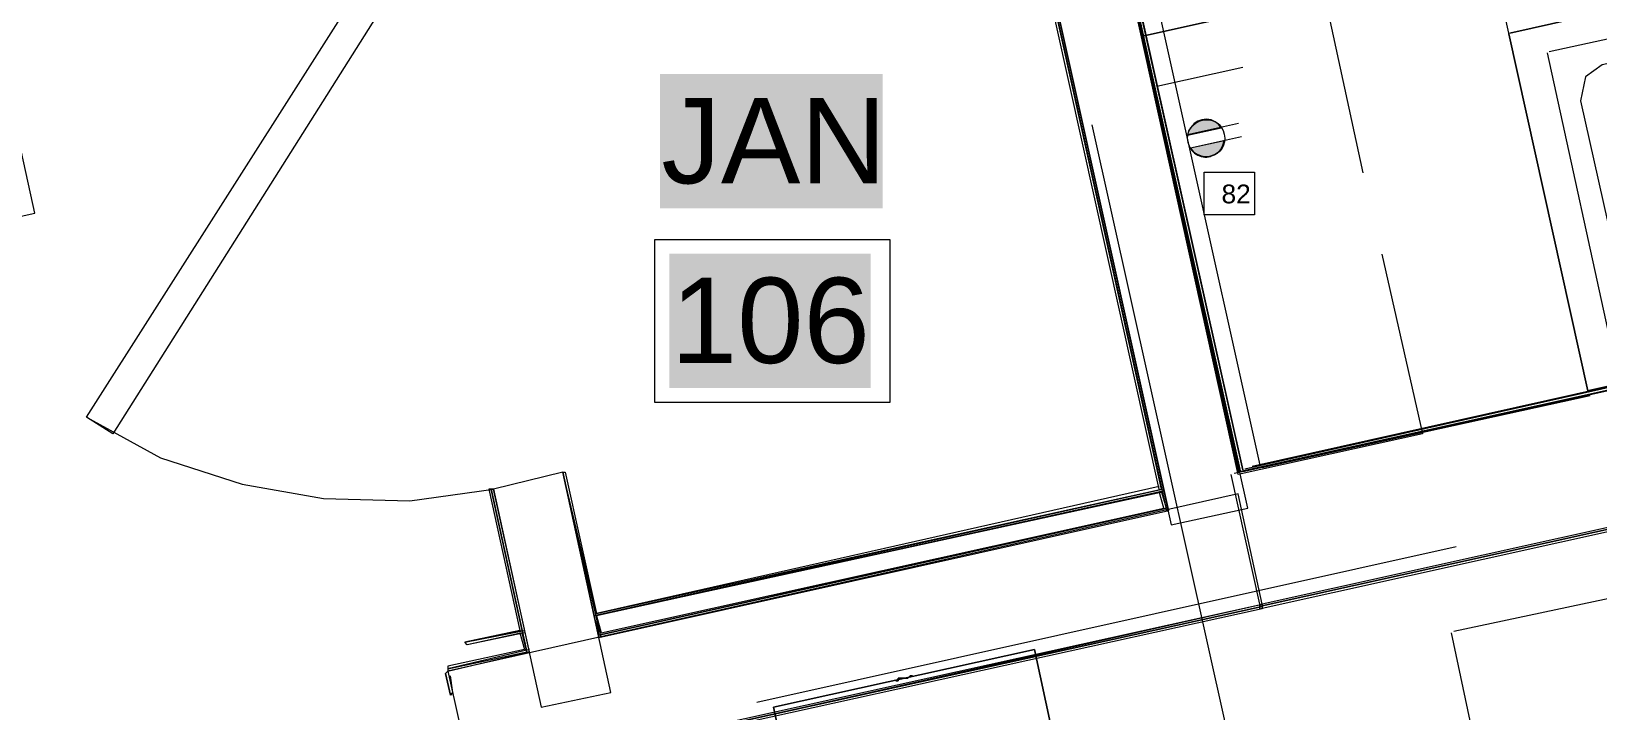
# Model space of a CAD drawing. Header units: inches. Extents: x 0.9 to 36.3, y 0.7 to 23.3.
# Drawn here: x 25.939 to 27.029, y 11.575 to 12.048 of the extents above; entities that cross this region are included whole.
import ezdxf

# ---------------------------------------------------------------- set-up
doc = ezdxf.new("R2010")
doc.units = ezdxf.units.IN
for name, color, linetype, lineweight, true_color in [('Blocks', 7, 'Continuous', 5, 0x9a9c7f), ('Boarder for name', 7, 'Continuous', 5, 0x777777), ('Doors', 7, 'Continuous', 5, 0xf2db9c), ('Lights', 7, 'Continuous', 5, 0xff0a0a), ('PDF_Geometry', 7, 'Continuous', 9, 0x777777)]:
    doc.layers.add(name, color=color, linetype=linetype, lineweight=lineweight, true_color=true_color)
doc.layers.add('Numbering receptecles', color=170, linetype='Continuous', lineweight=0)
doc.layers.add('Receptacles', color=170, linetype='Continuous', lineweight=0)
doc.layers.add('PDF_Solid Fills', color=7, linetype='Continuous', true_color=0xffffff)
doc.layers.add('PDF_Text', color=7, linetype='Continuous')
doc.styles.add('PDF Arial', font='arial.ttf')
doc.styles.get("Standard").update_dxf_attribs({"font": 'arial.ttf'})

msp = doc.modelspace()

# ---------------------------------------------------------------- hatches: boundary and pattern name
at = {"layer": 'Receptacles', "linetype": 'ByBlock', "transparency": 33554559}
for points in [[(26.7462, 11.981), (26.744, 11.9757), (26.7671, 11.9807), (26.767, 11.9815), (26.762, 11.9856), (26.7572, 11.9868), (26.7502, 11.9849)], [(26.7665, 11.9649), (26.7693, 11.9711), (26.7691, 11.9718), (26.746, 11.9668), (26.7515, 11.962), (26.7566, 11.9609), (26.7623, 11.9618)]]:
    msp.add_hatch(color=256, dxfattribs=at).paths.add_polyline_path(points)

# ---------------------------------------------------------------- linework, layer by layer
at = {"layer": 'Blocks', "linetype": 'ByBlock'}
for points in [[(27.3003, 12.1001), (26.9953, 12.0335)], [(27.1472, 12.0295), (27.1372, 12.0412), (27.1222, 12.0445), (27.0322, 12.0245), (27.0206, 12.0162), (27.0172, 11.9995), (27.0422, 11.8878), (27.0506, 11.8745), (27.0672, 11.8729), (27.1556, 11.8928)], [(26.9939, 12.0328), (27.0406, 11.8195)]]:
    msp.add_lwpolyline(points, dxfattribs=at)
at = {"layer": 'Boarder for name', "linetype": 'ByBlock'}
msp.add_lwpolyline([(26.373, 11.9031), (26.5364, 11.9031), (26.5364, 11.7898), (26.373, 11.7898)], close=True, dxfattribs=at)
at = {"layer": 'Doors', "linetype": 'ByBlock'}
msp.add_lwpolyline([(25.9956, 11.7679), (25.9773, 11.7795), (26.1789, 12.0962), (26.1956, 12.0845)], close=True, dxfattribs=at)
msp.add_lwpolyline([(25.9773, 11.7795), (26.0289, 11.7512), (26.0856, 11.7329), (26.1423, 11.7229), (26.2023, 11.7212), (26.2606, 11.7295)], dxfattribs=at)
at = {"layer": 'Lights', "linetype": 'ByBlock'}
msp.add_lwpolyline([(25.8309, 11.8971), (25.7772, 12.1412), (25.8878, 12.1656), (25.8309, 11.8971), (25.9415, 11.9214), (25.8878, 12.1656)], dxfattribs=at)
at = {"layer": 'Numbering receptecles', "linetype": 'ByBlock', "ltscale": 0.001}
msp.add_lwpolyline([(26.7552, 11.95), (26.7902, 11.95), (26.7902, 11.9202), (26.7552, 11.9202)], close=True, dxfattribs=at)
at = {"layer": 'PDF_Geometry', "linetype": 'ByBlock'}
for points in [[(25.174, 13.4061), (25.1823, 13.3745), (25.469, 13.4378), (25.8606, 13.5244), (26.0589, 12.6378), (26.0173, 12.6295), (26.0289, 12.5812), (26.0689, 12.5895), (26.1789, 12.0962), (26.2273, 12.1062), (26.1173, 12.6012), (26.5139, 12.6895), (26.7322, 11.7045), (26.7856, 11.7162), (26.5606, 12.7245), (26.4023, 13.4345), (26.7639, 13.5145), (26.7489, 13.5844), (26.3873, 13.5028), (26.2039, 14.3344)], [(26.7789, 11.7395), (26.5156, 12.9311), (26.7806, 11.7412)], [(26.5156, 12.9311), (26.7789, 11.7429), (26.7789, 11.7412)], [(26.5389, 12.8378), (26.5173, 12.9311), (26.7822, 11.7429), (26.5673, 12.7045)], [(26.8206, 12.6712), (26.8272, 12.6728), (26.8089, 12.7595), (26.8072, 12.7695), (26.8089, 12.7595), (27.0222, 11.7979)], [(26.3356, 11.6262), (26.3089, 11.7412), (26.3339, 11.6262), (26.7306, 11.7145), (26.5956, 12.3228), (26.5139, 12.6878)], [(26.5856, 12.6828), (26.7939, 11.7462)], [(26.7822, 11.7429), (26.6406, 12.3762), (26.7039, 12.3895)], [(26.7239, 11.7312), (26.3323, 11.6429), (26.7256, 11.7295), (26.5823, 12.3762), (26.7289, 11.7145)], [(26.7239, 11.7295), (26.5806, 12.3762)], [(26.8083, 12.2079), (26.8389, 12.0728), (26.7122, 12.0445), (26.6839, 12.1695)], [(27.023, 11.7982), (27.3314, 11.8665), (27.3314, 12.1282), (26.968, 12.0465), (27.3314, 12.1282), (27.3314, 11.8665)], [(26.7389, 11.9212), (26.7122, 12.0445), (26.8389, 12.0728), (26.8656, 11.9495)], [(26.7822, 12.0228), (26.7222, 12.0095)], [(26.7972, 11.4445), (26.6772, 11.9828)], [(26.7761, 11.7405), (27.6112, 11.9255)], [(26.7821, 11.7418), (27.587, 11.9201), (26.7804, 11.7418)], [(26.7836, 11.7435), (27.587, 11.9235), (26.7887, 11.7451)], [(26.7935, 11.6493), (27.6285, 11.8343), (27.6085, 11.9243)], [(26.8789, 11.8928), (26.9072, 11.7679), (26.7789, 11.7395), (26.7522, 11.8645)], [(26.7935, 11.6493), (27.6285, 11.8343), (27.6285, 11.8327), (27.6285, 11.831), (26.7935, 11.646)], [(26.7956, 11.7445), (27.0239, 11.7945)], [(26.3089, 11.7412), (26.3089, 11.7412)], [(26.7939, 11.6495), (26.7739, 11.7395)], [(27.4074, 11.732), (26.929, 11.6303)], [(26.2789, 11.6295), (26.2823, 11.6179), (26.2289, 11.6062), (26.2289, 11.6045), (26.2289, 11.6029), (26.2856, 11.6162), (26.2606, 11.7295), (26.2589, 11.7295), (26.2573, 11.7295), (26.2789, 11.6312), (26.2406, 11.6229), (26.2806, 11.6312), (26.2589, 11.7295), (26.2839, 11.6162), (26.2806, 11.6295), (26.2423, 11.6212)], [(26.7272, 11.7295), (26.3306, 11.6412), (26.7272, 11.7279)], [(26.3339, 11.6279), (26.3323, 11.6412), (26.3356, 11.6295), (26.7272, 11.7162), (26.7239, 11.7279)], [(26.7289, 11.7162), (26.7256, 11.7279), (26.3323, 11.6412)], [(26.3339, 11.6279), (26.7289, 11.7162), (26.3339, 11.6279)], [(26.4439, 11.5812), (26.9306, 11.6895)], [(26.2589, 11.5295), (26.7956, 11.6479), (26.2589, 11.5295), (26.5139, 11.5862), (26.7956, 11.6495), (26.7956, 11.6479), (26.7956, 11.6462), (26.2589, 11.5279), (26.2439, 11.5229), (26.2406, 11.5412), (26.2423, 11.5429)], [(26.7939, 11.6462), (26.7939, 11.6479), (26.7939, 11.6495)], [(26.2823, 11.6295), (26.2423, 11.6212), (26.2406, 11.6229), (26.2823, 11.6312)], [(26.2406, 11.6229), (26.2406, 11.6229)], [(26.9272, 11.6295), (27.0289, 11.1495)], [(26.2856, 11.6179), (26.2289, 11.6045), (26.2839, 11.6162)], [(26.4556, 11.5779), (26.6372, 11.6179), (26.4556, 11.5779)], [(26.2323, 11.5879), (26.2306, 11.5995)], [(26.4673, 11.5229), (26.4556, 11.5779), (26.4673, 11.5229)]]:
    msp.add_lwpolyline(points, dxfattribs=at)
for points in [[(26.9672, 12.0462), (27.0222, 11.7979)], [(26.7935, 11.6477), (27.6285, 11.8327)], [(26.3423, 11.5879), (26.3089, 11.7412), (26.2606, 11.7295), (26.2939, 11.5779)], [(26.3323, 11.6429), (26.3089, 11.7412), (26.3106, 11.7412)], [(26.2456, 11.5279), (26.7956, 11.6495), (26.7789, 11.7262), (26.2289, 11.6029)], [(26.6489, 11.5629), (26.6372, 11.6179)], [(26.2289, 11.6029), (26.2273, 11.6012), (26.2306, 11.5862), (26.2323, 11.5879), (26.2306, 11.5862), (26.2273, 11.6012)], [(26.5406, 11.5962), (26.5423, 11.5962), (26.5423, 11.5979), (26.5439, 11.5979), (26.5456, 11.5979), (26.5473, 11.5979), (26.5489, 11.5979), (26.5506, 11.5995), (26.5523, 11.5995), (26.5506, 11.5995), (26.5489, 11.5979), (26.5473, 11.5979), (26.5456, 11.5979), (26.5439, 11.5979), (26.5423, 11.5979), (26.5423, 11.5962)]]:
    msp.add_lwpolyline(points, close=True, dxfattribs=at)
at = {"layer": 'PDF_Solid Fills', "linetype": 'ByBlock', "transparency": 33554559}
for points in [[(26.3764, 11.9248), (26.5314, 11.9248), (26.3764, 12.0181), (26.5314, 12.0181)], [(26.383, 11.7998), (26.523, 11.7998), (26.383, 11.8931), (26.523, 11.8931)]]:
    msp.add_solid(points, dxfattribs=at)
at = {"layer": 'Receptacles', "linetype": 'ByBlock'}
for points in [[(26.7436, 11.9756), (26.7671, 11.9807), (26.7651, 11.9833), (26.7628, 11.985), (26.76, 11.9863), (26.7569, 11.9867), (26.7536, 11.9863), (26.7508, 11.9854), (26.7482, 11.9837), (26.7461, 11.9813), (26.7444, 11.9787)], [(26.7456, 11.9667), (26.7477, 11.9641), (26.7503, 11.9625), (26.7531, 11.9612), (26.7562, 11.9608), (26.7591, 11.9611), (26.7623, 11.9621), (26.7649, 11.9638), (26.767, 11.9662), (26.7683, 11.9687), (26.7691, 11.9718)]]:
    msp.add_lwpolyline(points, close=True, dxfattribs=at)
for points in [[(26.7792, 11.9838), (26.7436, 11.9759)], [(26.7812, 11.9745), (26.7456, 11.9667)]]:
    msp.add_lwpolyline(points, dxfattribs=at)
msp.add_arc((26.7567, 11.9735), 0.0131, 192.139, 282.6185, dxfattribs=at)
for points in [[(26.744, 11.9708), (26.7424, 11.9779), (26.7469, 11.9845), (26.754, 11.9861)], [(26.754, 11.9861), (26.7612, 11.9876), (26.7677, 11.9835), (26.7692, 11.9763)], [(26.7692, 11.9763), (26.7708, 11.9692), (26.7667, 11.9624), (26.7596, 11.9608)]]:
    msp.add_open_spline(points, degree=3, dxfattribs=at)

# ---------------------------------------------------------------- texts
at = {"layer": 'Numbering receptecles', "linetype": 'ByBlock', "ltscale": 0.001}
msp.add_text('82', height=0.01309, dxfattribs=at).set_placement((26.7673, 11.9282))
at = {"layer": 'PDF_Text', "linetype": 'ByBlock', "char_height": 0.05939, "attachment_point": 4, "style": 'PDF Arial'}
for s, insert in [('JAN', (26.3774, 11.9714)), ('106', (26.3841, 11.8464))]:
    msp.add_mtext(s, dxfattribs=dict(at, insert=insert))

doc.saveas('drawing.dxf')
